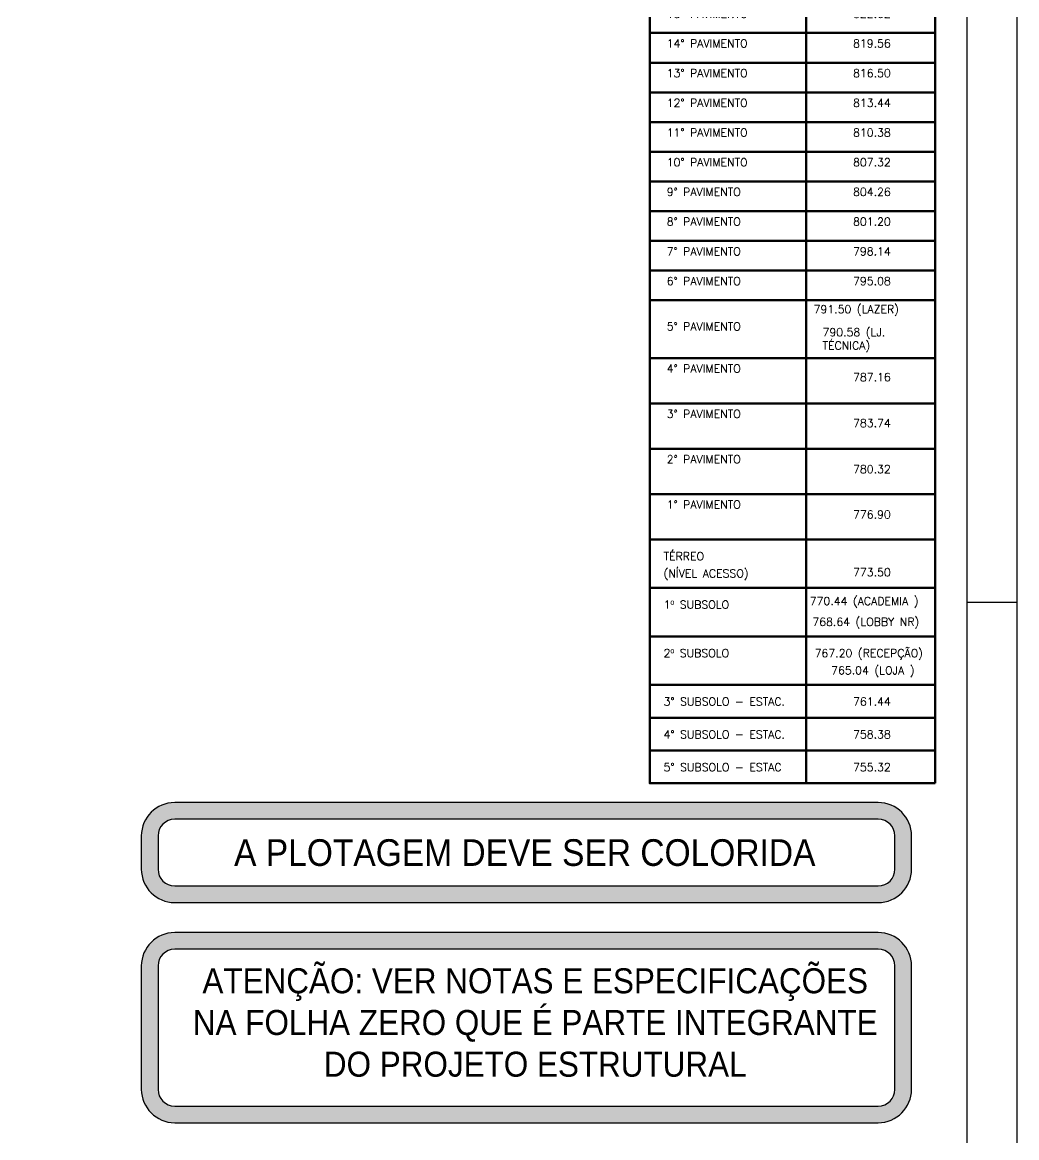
# Model space of a CAD drawing. Header units: millimetres. Extents: x 7530 to 14400, y -7174 to -2969.
# Drawn here: x 13406 to 14400, y -6224 to -5109 of the extents above; entities that cross this region are included whole.
import ezdxf
from ezdxf.enums import TextEntityAlignment as Align

# ---------------------------------------------------------------- set-up
doc = ezdxf.new("R2010")
doc.units = ezdxf.units.MM
doc.header["$LTSCALE"] = 50
doc.layers.add('ARQ-ANO-TXT', color=2, linetype='Continuous', lineweight=9)
doc.layers.add('ARQ-DET', color=1, linetype='Continuous', lineweight=9)
for name, color, linetype in [('F-AUX', 2, 'Continuous'), ('F-DET_LINHA', 1, 'Continuous'), ('F-HACHURA-DET', 1, 'Continuous'), ('F-MARGEM', 1, 'Continuous'), ('F-TEXTO-CYAN', 4, 'Continuous')]:
    doc.layers.add(name, color=color, linetype=linetype)
doc.styles.add('100-RL-R080', font='arial.ttf', dxfattribs={"width": 0.9, "height": 20})
doc.styles.add('ROMANS', font='romans.shx')

# ---------------------------------------------------------------- blocks, each defined once
blk = doc.blocks.new('A0-1L')
at = {"layer": 'F-MARGEM', "color": 2}
for p, q in [((137.4, 84.1), (137.4, 0)), ((136.4, 29.7), (137.4, 29.7)), ((136.4, 29.7), (137.4, 29.7))]:
    blk.add_line(p, q, dxfattribs=at)
blk.add_lwpolyline([(0, 84.1), (137.4, 84.1), (137.4, 0), (0, 0)], close=True, dxfattribs=at)
at = {"layer": 'F-MARGEM', "color": 7}
blk.add_lwpolyline([(2.5, 83.1), (136.4, 83.1), (136.4, 1), (2.5, 1)], close=True, dxfattribs=at)
blk = doc.blocks.new('A$C037E4E7A')
at = {"layer": 'ARQ-DET', "lineweight": 50}
for p, q in [((285.3, 1086), (285.3, 0)), ((156.2, 1044.3), (156.2, 0)), ((0, 1017.2), (285.3, 1017.2)), ((0, 987.5), (285.3, 987.5)), ((0, 957.8), (285.3, 957.8)), ((0, 928.1), (285.3, 928.1)), ((0, 898.4), (285.3, 898.4)), ((0, 868.8), (285.3, 868.8)), ((0, 839.1), (285.3, 839.1)), ((0, 809.4), (285.3, 809.4)), ((0, 779.7), (285.3, 779.7)), ((0, 750), (285.3, 750)), ((0, 720.3), (285.3, 720.3)), ((0, 690.6), (285.3, 690.6)), ((0, 660.9), (285.3, 660.9)), ((0, 631.3), (285.3, 631.3)), ((0, 601.6), (285.3, 601.6)), ((0, 571.9), (285.3, 571.9)), ((0, 542.2), (285.3, 542.2)), ((0, 512.5), (285.3, 512.5)), ((0, 482.8), (285.3, 482.8)), ((0, 425), (285.3, 425)), ((0, 379.7), (285.3, 379.7)), ((0, 334.4), (285.3, 334.4)), ((0, 289.1), (285.3, 289.1)), ((0, 243.7), (285.3, 243.7)), ((0, 195.3), (285.3, 195.3)), ((0, 146.9), (285.3, 146.9)), ((0, 98.4), (285.3, 98.4)), ((0, 65.6), (285.3, 65.6)), ((0, 32.8), (285.3, 32.8)), ((0, 0), (285.3, 0))]:
    blk.add_line(p, q, dxfattribs=at)
at = {"layer": 'ARQ-DET', "lineweight": 70}
blk.add_line((0, 1044.3), (285.3, 1044.3), dxfattribs=at)
at = {"layer": 'ARQ-DET', "lineweight": 50}
blk.add_lwpolyline([(285.3, 0), (0, 0), (0, 1086), (285.3, 1086)], dxfattribs=at)
at = {"layer": 'ARQ-ANO-TXT', "color": 4, "lineweight": 20, "insert": (2.2, 1074.2), "char_height": 20, "width": 545.423, "attachment_point": 1, "style": 'ROMANS'}
blk.add_mtext('TABELA DE NÍVEIS ', dxfattribs=at)
at = {"layer": 'ARQ-ANO-TXT', "color": 4, "char_height": 10, "attachment_point": 1, "style": 'ROMANS'}
for s, insert, width in [('NÍVEL OSSO(m)', (165.1, 1038.1), 127.869), ('PAVIMENTO', (26.6, 1035.9), 124.262)]:
    blk.add_mtext(s, dxfattribs=dict(at, insert=insert, width=width))
at = {"layer": 'F-AUX', "char_height": 8, "attachment_point": 1, "style": 'ROMANS'}
for s, insert, width in [('COBERTURA', (16.9, 1010.7), 88.586), ('846.69', (203.2, 1010.7), 44.093), ('ÁTICO', (16.9, 981), 43.291), ('844.04', (203.2, 981), 44.093), ('21° PAVIMENTO', (16.9, 953), 110.633), ('840.98', (203.2, 951.3), 44.093), ('DUPLEX (INFERIOR)', (16.9, 940.1), 139.329), ('20° PAVIMENTO', (16.9, 921.6), 110.633), ('837.92', (203.2, 921.6), 44.093), ('19° PAVIMENTO', (16.9, 891.9), 110.633), ('834.86', (203.2, 891.9), 44.093), ('18° PAVIMENTO', (16.9, 862.2), 110.633), ('831.80', (203.2, 862.2), 44.093), ('17° PAVIMENTO', (16.9, 832.6), 110.633), ('828.74', (203.2, 832.6), 44.093), ('16° PAVIMENTO', (16.9, 802.9), 110.633), ('825.68', (203.2, 802.9), 44.093), ('15° PAVIMENTO', (16.9, 773.2), 110.633), ('822.62', (203.2, 773.2), 44.093), ('14° PAVIMENTO', (16.9, 743.5), 110.633), ('819.56', (203.2, 743.5), 44.093), ('13° PAVIMENTO', (16.9, 713.8), 110.633), ('816.50', (203.2, 713.8), 44.093), ('12° PAVIMENTO', (16.9, 684.1), 110.633), ('813.44', (203.2, 684.1), 44.093), ('11° PAVIMENTO', (16.9, 654.4), 110.633), ('810.38', (203.2, 654.4), 44.093), ('10° PAVIMENTO', (16.9, 624.7), 110.633), ('807.32', (203.2, 624.7), 44.093), ('9° PAVIMENTO', (16.9, 595.1), 102.616), ('804.26', (203.2, 595.1), 44.093), ('8° PAVIMENTO', (16.9, 565.4), 102.616), ('801.20', (203.2, 565.4), 44.093), ('7° PAVIMENTO', (16.9, 535.7), 102.616), ('798.14', (203.2, 535.7), 44.093), ('6° PAVIMENTO', (16.9, 506), 102.616), ('795.08', (203.2, 506), 44.093), ('791.50 (LAZER)', (163.8, 477.9), 196.167), ('5° PAVIMENTO', (16.9, 460.7), 102.616), ('790.58 (LJ. TÉCNICA)', (172.7, 454.9), 92.185), ('4° PAVIMENTO', (16.9, 418.5), 102.616), ('787.16', (203.2, 410), 44.093), ('3° PAVIMENTO', (16.9, 373.2), 102.616), ('783.74', (203.2, 364.1), 44.093), ('2° PAVIMENTO', (16.9, 327.9), 102.616), ('780.32', (203.2, 318), 44.093), ('1° PAVIMENTO', (16.9, 282.6), 102.616), ('776.90 ', (203.2, 272.7), 48.101), ('TÉRREO ', (13.8, 231), 62.932), ('(NÍVEL ACESSO)', (13.8, 213.8), 114.24), ('773.50', (203.2, 214.9), 44.093), ('1º SUBSOLO', (13.8, 182.6), 85.781), ('770.44 (ACADEMIA )', (159.9, 186.2), 177.647), ('768.64 (LOBBY NR)', (162.5, 165.4), 129.473), ('2º SUBSOLO', (13.8, 134.1), 85.781), ('767.20 (RECEPÇÃO)', (164.8, 134.1), 137.089), ('765.04 (LOJA )', (181.3, 116.9), 97.405), ('3° SUBSOLO - ESTAC.', (13.8, 85.7), 151.92), ('761.44', (203.2, 85.7), 44.093), ('4° SUBSOLO - ESTAC.', (13.8, 52.9), 151.92), ('758.38', (203.2, 52.9), 44.093), ('5° SUBSOLO - ESTAC', (13.8, 20.1), 147.911), ('755.32', (203.2, 20.1), 44.093)]:
    blk.add_mtext(s, dxfattribs=dict(at, insert=insert, width=width))

msp = doc.modelspace()

# ---------------------------------------------------------------- hatches: boundary and pattern name
at = {"layer": 'F-HACHURA-DET'}
h = msp.add_hatch(color=253, dxfattribs=at)
h.paths.add_polyline_path([(14294.897, -5955.608), (14294.897, -5922.275, 0.41421356), (14261.563, -5888.942), (13558.23, -5888.942, 0.41421356), (13524.897, -5922.275), (13524.897, -5955.608, 0.41421356), (13558.23, -5988.942), (14261.563, -5988.942, 0.41421356)], flags=17)
h.paths.add_polyline_path([(14261.563, -5972.275), (13558.23, -5972.275, -0.41421356), (13541.563, -5955.608), (13541.563, -5922.275, -0.41421356), (13558.23, -5905.608), (14261.563, -5905.608, -0.41421356), (14278.23, -5922.275), (14278.23, -5955.608, -0.41421356)], flags=16)
h.paths.add_polyline_path([(13610.638, -5959.628), (14205.822, -5959.628), (14205.822, -5918.237), (13610.638, -5918.237)], flags=8)
h = msp.add_hatch(color=253, dxfattribs=at)
h.paths.add_polyline_path([(14294.897, -6052.275, 0.41421356), (14261.563, -6018.942), (13558.23, -6018.942, 0.41421356), (13524.897, -6052.275), (13524.897, -6175.608, 0.41421356), (13558.23, -6208.942), (14261.563, -6208.942, 0.41421356), (14294.897, -6175.608)], flags=17)
h.paths.add_polyline_path([(14278.23, -6175.608, -0.41421356), (14261.563, -6192.275), (13558.23, -6192.275, -0.41421356), (13541.563, -6175.608), (13541.563, -6052.275, -0.41421356), (13558.23, -6035.608), (14261.563, -6035.608, -0.41421356), (14278.23, -6052.275)], flags=16)
h.paths.add_polyline_path([(13569.751, -6182.69), (14266.874, -6182.69), (14266.874, -6041.086), (13569.751, -6041.086)], flags=8)

# ---------------------------------------------------------------- linework, layer by layer
at = {"layer": 'F-DET_LINHA'}
for points in [[(13558.23, -5988.942), (14261.563, -5988.942, 0.41421356), (14294.897, -5955.608), (14294.897, -5922.275, 0.41421356), (14261.563, -5888.942), (13558.23, -5888.942, 0.41421356), (13524.897, -5922.275), (13524.897, -5955.608, 0.41421356)], [(13558.23, -5972.275), (14261.563, -5972.275, 0.41421356), (14278.23, -5955.608), (14278.23, -5922.275, 0.41421356), (14261.563, -5905.608), (13558.23, -5905.608, 0.41421356), (13541.563, -5922.275), (13541.563, -5955.608, 0.41421356)], [(13558.23, -6208.942), (14261.563, -6208.942, 0.41421356), (14294.897, -6175.608), (14294.897, -6052.275, 0.41421356), (14261.563, -6018.942), (13558.23, -6018.942, 0.41421356), (13524.897, -6052.275), (13524.897, -6175.608, 0.41421356)], [(13558.23, -6192.275), (14261.563, -6192.275, 0.41421356), (14278.23, -6175.608), (14278.23, -6052.275, 0.41421356), (14261.563, -6035.608), (13558.23, -6035.608, 0.41421356), (13541.563, -6052.275), (13541.563, -6175.608, 0.41421356)]]:
    msp.add_lwpolyline(points, format="xyb", close=True, dxfattribs=at)

# ---------------------------------------------------------------- block references
msp.add_blockref('A$C037E4E7A', (14033.202, -5869.734))
at = {"layer": 'F-MARGEM', "xscale": 50, "yscale": 50, "zscale": 50}
msp.add_blockref('A0-1L', (7530, -7173.635), dxfattribs=at)

# ---------------------------------------------------------------- texts
at = {"layer": 'F-TEXTO-CYAN', "style": '100-RL-R080', "width": 0.9}
msp.add_text('A PLOTAGEM DEVE SER COLORIDA', height=26.66667, dxfattribs=at).set_placement((13908.23, -5938.942), align=Align.MIDDLE_CENTER)
at = {"layer": 'F-TEXTO-CYAN', "insert": (13918.665, -6108.972), "char_height": 25, "attachment_point": 5, "style": '100-RL-R080'}
msp.add_mtext_dynamic_manual_height_columns('ATENÇÃO: VER NOTAS E ESPECIFICAÇÕES NA FOLHA ZERO QUE É PARTE INTEGRANTE DO PROJETO ESTRUTURAL', width=693.61256, gutter_width=12.5, heights=[136.977], dxfattribs=at)

doc.saveas('drawing.dxf')
